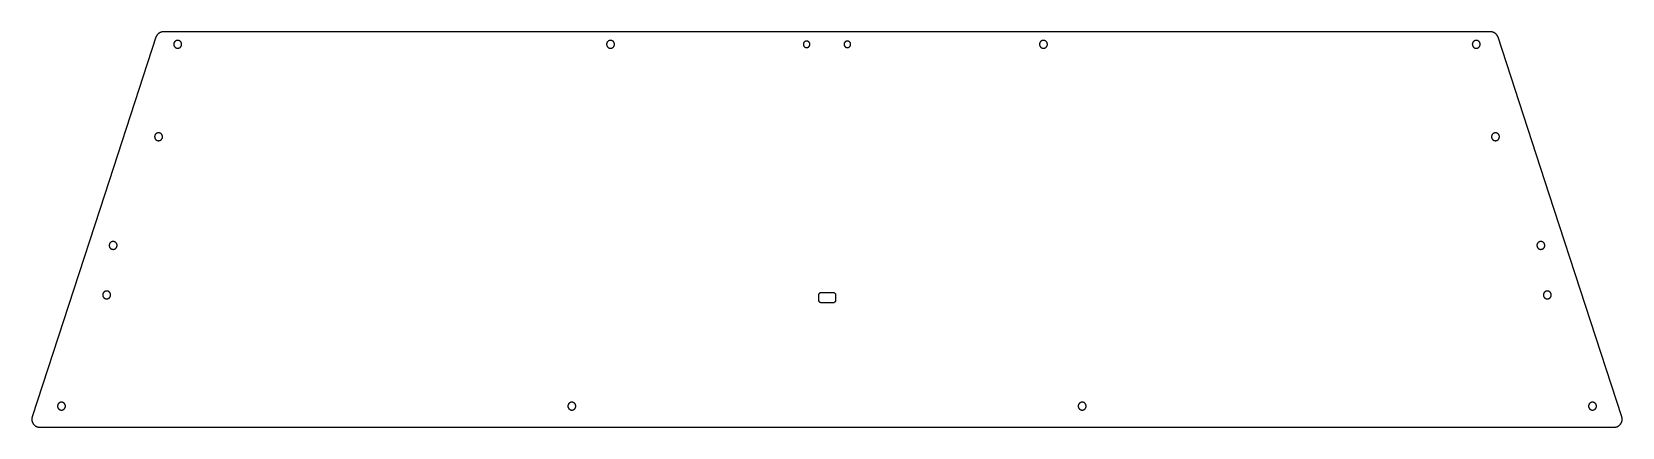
# Model space of a CAD drawing. Header units: inches. Extents: x 13.9 to 37.8, y -21.5 to -15.6.
import ezdxf

# ---------------------------------------------------------------- set-up
doc = ezdxf.new("R2010")
doc.units = ezdxf.units.IN
doc.header["$MEASUREMENT"] = 0
doc.layers.add('cut white', color=1, linetype='Continuous', true_color=0xfb0007)

msp = doc.modelspace()

# ---------------------------------------------------------------- linework, layer by layer
at = {"layer": 'cut white'}
for p, q in [((15.782, -15.706), (15.015, -18.058)), ((35.781, -15.625), (15.894, -15.625)), ((36.66, -18.058), (35.893, -15.706)), ((15.015, -18.058), (13.927, -21.393)), ((37.748, -21.393), (36.66, -18.058)), ((14.04, -21.548), (37.636, -21.548))]:
    msp.add_line(p, q, dxfattribs=at)
for points, weights in [([(15.894, -15.625), (15.809, -15.625), (15.782, -15.706)], [1, 0.809348720072, 1]), ([(35.893, -15.706), (35.866, -15.625), (35.781, -15.625)], [1, 0.809348720074, 1]), ([(25.716, -19.567), (25.716, -19.528), (25.756, -19.528)], [1, 0.707106781185, 1]), ([(25.927, -19.528), (25.966, -19.528), (25.966, -19.567)], [1, 0.707106781186, 1]), ([(25.756, -19.686), (25.716, -19.686), (25.716, -19.647)], [1, 0.707106781186, 1]), ([(25.966, -19.647), (25.966, -19.686), (25.927, -19.686)], [1, 0.707106781187, 1])]:
    msp.add_rational_spline(points, weights, degree=2, dxfattribs=at)
for points, weights, knots in [([(16.049, -15.812), (16.049, -15.753), (16.108, -15.753), (16.167, -15.753), (16.167, -15.812), (16.167, -15.871), (16.108, -15.871), (16.049, -15.871), (16.049, -15.812)], [1, 0.707106781187, 1, 0.707106781187, 1, 0.707106781187, 1, 0.707106781187, 1], [-9.424778, -9.424778, -9.424778, -7.068583, -7.068583, -4.712389, -4.712389, -2.356194, -2.356194, 0, 0, 0]), ([(22.535, -15.812), (22.535, -15.753), (22.594, -15.753), (22.653, -15.753), (22.653, -15.812), (22.653, -15.871), (22.594, -15.871), (22.535, -15.871), (22.535, -15.812)], [1, 0.707106781187, 1, 0.707106781187, 1, 0.707106781187, 1, 0.707106781187, 1], [-9.424778, -9.424778, -9.424778, -7.068583, -7.068583, -4.712389, -4.712389, -2.356194, -2.356194, 0, 0, 0]), ([(25.582, -15.812), (25.582, -15.861), (25.532, -15.861), (25.483, -15.861), (25.483, -15.812), (25.483, -15.763), (25.532, -15.763), (25.582, -15.763), (25.582, -15.812)], [1, 0.707106781187, 1, 0.707106781187, 1, 0.707106781187, 1, 0.707106781187, 1], [-7.853982, -7.853982, -7.853982, -5.890486, -5.890486, -3.926991, -3.926991, -1.963495, -1.963495, 0, 0, 0]), ([(26.093, -15.812), (26.093, -15.763), (26.143, -15.763), (26.192, -15.763), (26.192, -15.812), (26.192, -15.861), (26.143, -15.861), (26.093, -15.861), (26.093, -15.812)], [1, 0.707106781187, 1, 0.707106781187, 1, 0.707106781187, 1, 0.707106781187, 1], [-7.853982, -7.853982, -7.853982, -5.890486, -5.890486, -3.926991, -3.926991, -1.963495, -1.963495, 0, 0, 0]), ([(29.022, -15.812), (29.022, -15.753), (29.081, -15.753), (29.14, -15.753), (29.14, -15.812), (29.14, -15.871), (29.081, -15.871), (29.022, -15.871), (29.022, -15.812)], [1, 0.707106781187, 1, 0.707106781187, 1, 0.707106781187, 1, 0.707106781187, 1], [-9.424778, -9.424778, -9.424778, -7.068583, -7.068583, -4.712389, -4.712389, -2.356194, -2.356194, 0, 0, 0]), ([(35.508, -15.812), (35.508, -15.753), (35.567, -15.753), (35.626, -15.753), (35.626, -15.812), (35.626, -15.871), (35.567, -15.871), (35.508, -15.871), (35.508, -15.812)], [1, 0.707106781187, 1, 0.707106781187, 1, 0.707106781187, 1, 0.707106781187, 1], [-9.424778, -9.424778, -9.424778, -7.068583, -7.068583, -4.712389, -4.712389, -2.356194, -2.356194, 0, 0, 0]), ([(15.762, -17.197), (15.762, -17.138), (15.821, -17.138), (15.88, -17.138), (15.88, -17.197), (15.88, -17.256), (15.821, -17.256), (15.762, -17.256), (15.762, -17.197)], [1, 0.707106781187, 1, 0.707106781187, 1, 0.707106781187, 1, 0.707106781187, 1], [-9.424778, -9.424778, -9.424778, -7.068583, -7.068583, -4.712389, -4.712389, -2.356194, -2.356194, 0, 0, 0]), ([(35.914, -17.197), (35.914, -17.256), (35.855, -17.256), (35.796, -17.256), (35.796, -17.197), (35.796, -17.138), (35.855, -17.138), (35.914, -17.138), (35.914, -17.197)], [1, 0.707106781187, 1, 0.707106781187, 1, 0.707106781187, 1, 0.707106781187, 1], [-9.424778, -9.424778, -9.424778, -7.068583, -7.068583, -4.712389, -4.712389, -2.356194, -2.356194, 0, 0, 0]), ([(15.081, -18.825), (15.081, -18.766), (15.14, -18.766), (15.199, -18.766), (15.199, -18.825), (15.199, -18.884), (15.14, -18.884), (15.081, -18.884), (15.081, -18.825)], [1, 0.707106781187, 1, 0.707106781187, 1, 0.707106781187, 1, 0.707106781187, 1], [-9.424778, -9.424778, -9.424778, -7.068583, -7.068583, -4.712389, -4.712389, -2.356194, -2.356194, 0, 0, 0]), ([(36.476, -18.825), (36.476, -18.766), (36.535, -18.766), (36.594, -18.766), (36.594, -18.825), (36.594, -18.884), (36.535, -18.884), (36.476, -18.884), (36.476, -18.825)], [1, 0.707106781187, 1, 0.707106781187, 1, 0.707106781187, 1, 0.707106781187, 1], [-9.424778, -9.424778, -9.424778, -7.068583, -7.068583, -4.712389, -4.712389, -2.356194, -2.356194, 0, 0, 0]), ([(14.984, -19.567), (14.984, -19.508), (15.043, -19.508), (15.102, -19.508), (15.102, -19.567), (15.102, -19.626), (15.043, -19.626), (14.984, -19.626), (14.984, -19.567)], [1, 0.707106781187, 1, 0.707106781187, 1, 0.707106781187, 1, 0.707106781187, 1], [-9.424778, -9.424778, -9.424778, -7.068583, -7.068583, -4.712389, -4.712389, -2.356194, -2.356194, 0, 0, 0]), ([(36.691, -19.567), (36.691, -19.626), (36.632, -19.626), (36.573, -19.626), (36.573, -19.567), (36.573, -19.508), (36.632, -19.508), (36.691, -19.508), (36.691, -19.567)], [1, 0.707106781187, 1, 0.707106781187, 1, 0.707106781187, 1, 0.707106781187, 1], [-9.424778, -9.424778, -9.424778, -7.068583, -7.068583, -4.712389, -4.712389, -2.356194, -2.356194, 0, 0, 0]), ([(14.307, -21.233), (14.307, -21.174), (14.366, -21.174), (14.425, -21.174), (14.425, -21.233), (14.425, -21.292), (14.366, -21.292), (14.307, -21.292), (14.307, -21.233)], [1, 0.707106781187, 1, 0.707106781187, 1, 0.707106781187, 1, 0.707106781187, 1], [-9.424778, -9.424778, -9.424778, -7.068583, -7.068583, -4.712389, -4.712389, -2.356194, -2.356194, 0, 0, 0]), ([(21.955, -21.233), (21.955, -21.174), (22.014, -21.174), (22.073, -21.174), (22.073, -21.233), (22.073, -21.292), (22.014, -21.292), (21.955, -21.292), (21.955, -21.233)], [1, 0.707106781187, 1, 0.707106781187, 1, 0.707106781187, 1, 0.707106781187, 1], [-9.424778, -9.424778, -9.424778, -7.068583, -7.068583, -4.712389, -4.712389, -2.356194, -2.356194, 0, 0, 0]), ([(29.602, -21.233), (29.602, -21.174), (29.662, -21.174), (29.721, -21.174), (29.721, -21.233), (29.721, -21.292), (29.662, -21.292), (29.602, -21.292), (29.602, -21.233)], [1, 0.707106781187, 1, 0.707106781187, 1, 0.707106781187, 1, 0.707106781187, 1], [-9.424778, -9.424778, -9.424778, -7.068583, -7.068583, -4.712389, -4.712389, -2.356194, -2.356194, 0, 0, 0]), ([(37.25, -21.233), (37.25, -21.174), (37.309, -21.174), (37.368, -21.174), (37.368, -21.233), (37.368, -21.292), (37.309, -21.292), (37.25, -21.292), (37.25, -21.233)], [1, 0.707106781187, 1, 0.707106781187, 1, 0.707106781187, 1, 0.707106781187, 1], [-9.424778, -9.424778, -9.424778, -7.068583, -7.068583, -4.712389, -4.712389, -2.356194, -2.356194, 0, 0, 0]), ([(13.927, -21.393), (13.909, -21.451), (13.944, -21.499), (13.979, -21.548), (14.04, -21.548)], [1, 0.890878330607, 1, 0.890878330607, 1], [827.410738, 827.410738, 827.410738, 830.239865, 830.239865, 833.068992, 833.068992, 833.068992]), ([(37.636, -21.548), (37.696, -21.548), (37.731, -21.499), (37.767, -21.451), (37.748, -21.393)], [1, 0.890878330607, 1, 0.890878330607, 1], [457.176621, 457.176621, 457.176621, 460.005748, 460.005748, 462.834876, 462.834876, 462.834876])]:
    msp.add_rational_spline(points, weights, degree=2, knots=knots, dxfattribs=at)
for points in [[(25.756, -19.528), (25.841, -19.528), (25.927, -19.528)], [(25.716, -19.647), (25.716, -19.607), (25.716, -19.567)], [(25.927, -19.686), (25.841, -19.686), (25.756, -19.686)], [(25.966, -19.567), (25.966, -19.607), (25.966, -19.647)]]:
    msp.add_open_spline(points, degree=2, dxfattribs=at)

doc.saveas('drawing.dxf')
